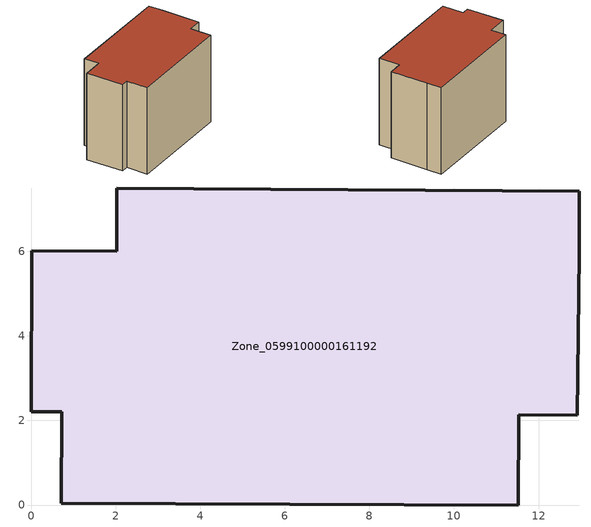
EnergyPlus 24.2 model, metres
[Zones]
Zone_0599100000161192
 floor ground (C_G): 12.96,5.94 12.91,2.12 11.53,2.13 11.52,0 0.71,0.04 0.72,2.2 0,2.21 0.02,6.01 2.02,6 2.02,7.5 12.96,7.42 z0
 wall outside (C_F): 11.52,0 11.53,2.13 12.91,2.12 12.96,5.94 12.96,7.42 2.02,7.5 2.02,6 0.02,6.01 0,2.21 0.72,2.2 0.71,0.04 11.52,0 z0:9.06
 roof outside (C_R): 2.02,6 0.02,6.01 0,2.21 0.72,2.2 0.71,0.04 11.52,0 11.53,2.13 12.91,2.12 12.96,5.94 12.96,7.42 2.02,7.5 z9.06
[BUILDING]
Pand.0599100000161192: North Axis=0; Terrain=City; Loads Convergence Tolerance Value=0.04; Temperature Convergence Tolerance Value=0.4; Solar Distribution=FullExterior; Maximum Number of Warmup Days=25; Minimum Number of Warmup Days=1
[Site:Location]
Rotterdam.The.Hague.AP_ZH_NLD Design_Conditions: Latitude=51.96; Longitude=4.45; Time Zone=1; Elevation=-4.5
[SITE:GROUNDTEMPERATURE:BUILDINGSURFACE]
18, 18, 18, 18, 18, 18, 18, 18, 18, 18, 18, 18
[MATERIAL] Thermal Absorptance=0.9; Solar Absorptance=0.7; Visible Absorptance=0.7
Name | Roughness | Thickness | Conductivity | Density | Specific Heat
G.TC.1946 | MediumSmooth | 0.15 | 1 | 540 | 1210
F.TC.1946 | Rough | 0.3 | 0.857143 | 1920 | 840
R.TC.1946 | MediumRough | 0.2 | 0.909091 | 1500 | 1000
[CONSTRUCTION]
C_G: G.TC.1946
C_F: F.TC.1946
C_R: R.TC.1946
[ZONE]
Zone_0599100000161192: Type=1; Multiplier=1; Ceiling Height=Autocalculate; Volume=Autocalculate; Floor Area=autocalculate; Part of Total Floor Area=Yes
[ZONEINFILTRATION:DESIGNFLOWRATE]
Infil_Zone_0599100000161192: Zone or ZoneList or Space or SpaceList=Zone_0599100000161192; Schedule=AlwaysOn; Design Flow Rate Calculation Method=Flow/Area; Flow Rate per Floor Area=0.003; Constant Term Coefficient=1; Temperature Term Coefficient=0; Velocity Term Coefficient=0; Velocity Squared Term Coefficient=0
[HVACTEMPLATE:ZONE:IDEALLOADSAIRSYSTEM]
Zone_0599100000161192: Maximum Heating Supply Air Temperature=50; Minimum Cooling Supply Air Temperature=13; Maximum Heating Supply Air Humidity Ratio=0.0156; Minimum Cooling Supply Air Humidity Ratio=0.0077; Heating Limit=NoLimit; Cooling Limit=NoLimit; Dehumidification Control Type=ConstantSensibleHeatRatio; Cooling Sensible Heat Ratio=0.7; Dehumidification Setpoint=60; Humidification Control Type=None; Humidification Setpoint=30; Outdoor Air Method=None; Outdoor Air Flow Rate per Person=0.00944; Outdoor Air Flow Rate per Zone Floor Area=0; Outdoor Air Flow Rate per Zone=0; Demand Controlled Ventilation Type=None; Outdoor Air Economizer Type=NoEconomizer; Heat Recovery Type=None; Sensible Heat Recovery Effectiveness=0.7; Latent Heat Recovery Effectiveness=0.65
[ZONECONTROL:THERMOSTAT]
ThermostatControl_Zone_0599100000161192: Zone or ZoneList=Zone_0599100000161192; Control Type Schedule=DualSetpointControlType; Control 1=Thermostat_Zone_0599100000161192; Temperature Difference Between Cutout And Setpoint=0
[THERMOSTATSETPOINT:DUALSETPOINT]
Thermostat_Zone_0599100000161192: Heating Setpoint Temperature Schedule=HeatingSetpoint_Zone_0599100000161192; Cooling Setpoint Temperature Schedule=CoolingSetpoint_Zone_0599100000161192
[SCHEDULE:COMPACT]
HeatingSetpoint_Zone_0599100000161192: Through: 12/31, For: AllDays, Until: 24:00, 21
CoolingSetpoint_Zone_0599100000161192: Through: 12/31, For: AllDays, Until: 24:00, 24
DualSetpointControlType: Through: 12/31, For: AllDays, Until: 24:00, 4
AlwaysOn: Through: 12/31, For: AllDays, Until: 24:00, 1
